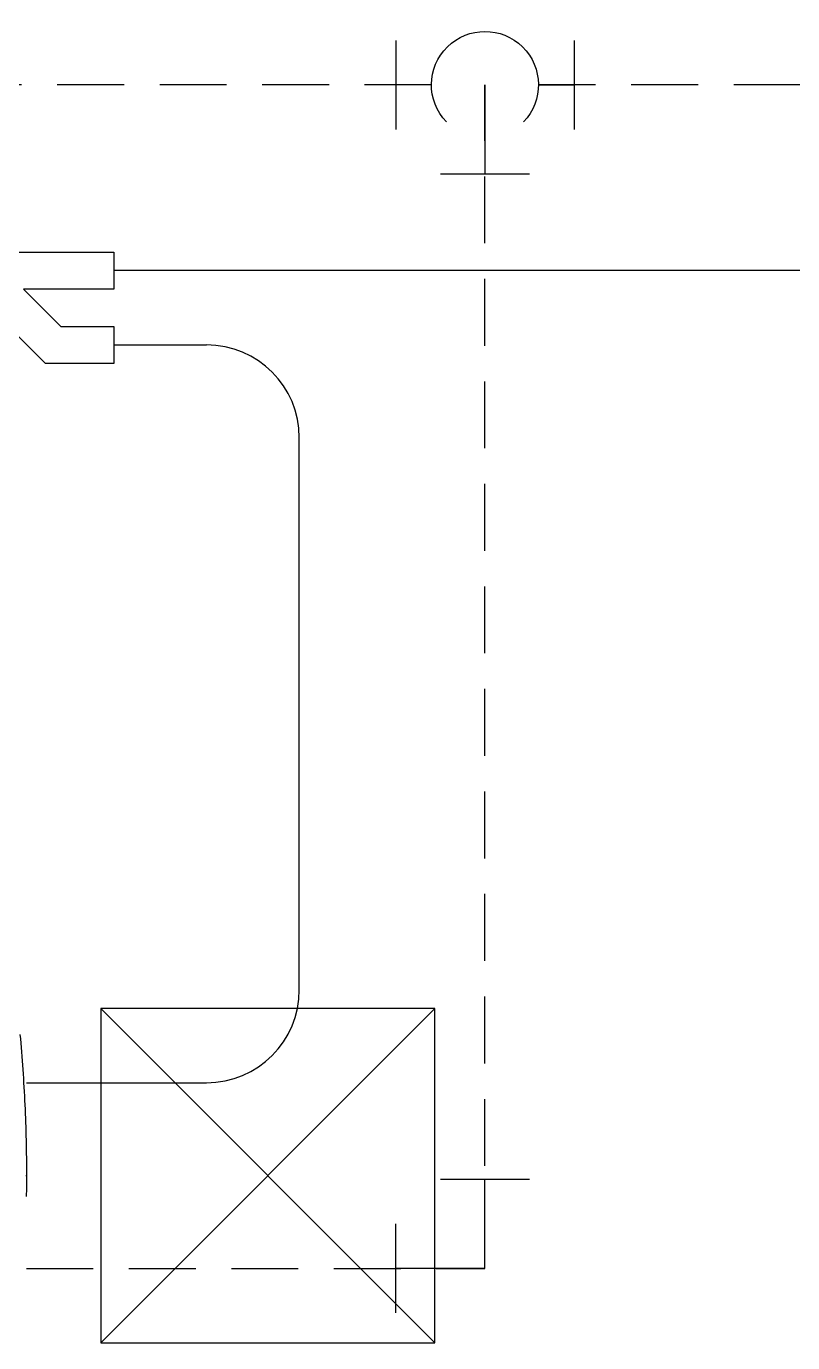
# Model space of a CAD drawing. Header units: millimetres. Extents: x 0 to 504600, y 0 to 118800.
# Drawn here: x 107067 to 108099, y 56550 to 58322 of the extents above; entities that cross this region are included whole.
import ezdxf

# ---------------------------------------------------------------- set-up
doc = ezdxf.new("R2010")
doc.units = ezdxf.units.MM
doc.header["$LTSCALE"] = 200
doc.linetypes.add('HID', pattern=[2.3, 1.5, -0.8])
for name, color, linetype in [('LG-AIRCON', 240, 'Continuous'), ('LG-DRAIN', 4, 'HID'), ('LG-RLRG', 3, 'Continuous'), ('냉매관', 3, 'Continuous'), ('드레인', 4, 'HID')]:
    doc.layers.add(name, color=color, linetype=linetype)

# ---------------------------------------------------------------- blocks, each defined once
blk = doc.blocks.new('A$C7F214049')
at = {"layer": 'LG-AIRCON', "color": 0}
for points, knots in [([(1151.3, 440), (1152.8, 424.3), (1154, 408.5), (1156.2, 376.9), (1157.1, 361), (1159.3, 313.5), (1160, 281.7), (1160, 250)], [0, 0, 0, 0, 0.25, 0.25, 0.5, 0.5, 1, 1, 1, 1]), ([(1160, 250), (1160, 245.3), (1160, 240.7), (1159.9, 231.3), (1159.9, 226.7), (1159.8, 222)], [0, 0, 0, 0, 0.499515, 0.499515, 1, 1, 1, 1])]:
    blk.add_open_spline(points, degree=3, knots=knots, dxfattribs=at)
blk.add_open_spline([(1159.2, 250), (1159.6, 250), (1160, 250), (1160, 250)], degree=3, dxfattribs=at)
blk = doc.blocks.new('실내기점검구')
at = {"layer": 'LG-AIRCON', "color": 5, "ltscale": 3}
for p, q in [((0, 450), (450, 0)), ((450, 450), (0, 0))]:
    blk.add_line(p, q, dxfattribs=at)
at = {"layer": 'LG-AIRCON', "color": 7, "ltscale": 3}
blk.add_lwpolyline([(450, 450), (0, 450), (0, 0), (450, 0)], close=True, dxfattribs=at)
blk = doc.blocks.new('A$C01A370DE')
at = {"layer": 'LG-DRAIN', "color": 2, "linetype": 'Continuous'}
for p, q in [((144, 144), (144, 48)), ((96, 0), (0, 0))]:
    blk.add_line(p, q, dxfattribs=at)
at = {"layer": 'LG-DRAIN', "linetype": 'Continuous'}
for q in [(144, 96), (48, 0)]:
    blk.add_line((48, 96), q, dxfattribs=at)
blk = doc.blocks.new('A$C761840EB')
at = {"layer": 'LG-DRAIN', "color": 2, "linetype": 'Continuous'}
for p, q in [((144, 153.6), (48, 153.6)), ((0, 9.6), (0, 105.6)), ((192, 9.6), (192, 105.6))]:
    blk.add_line(p, q, dxfattribs=at)
at = {"layer": 'LG-DRAIN', "linetype": 'Continuous'}
for p, q in [((96, 57.6), (96, 153.6)), ((38.4, 57.6), (0, 57.6)), ((153.6, 57.6), (192, 57.6))]:
    blk.add_line(p, q, dxfattribs=at)
at = {"layer": 'LG-DRAIN', "color": 2, "linetype": 'Continuous'}
blk.add_arc((96, 57.6), 57.6, 136.2383, 43.7617, dxfattribs=at)

msp = doc.modelspace()

# ---------------------------------------------------------------- linework, layer by layer
at = {"layer": 'LG-RLRG'}
for p, q in [((110305, 57992.7), (107185.3, 57992.7)), ((107185.3, 57892.7), (107310, 57892.7)), ((107435, 57024.6), (107435, 57767.7)), ((107067.5, 56899.6), (107310, 56899.6))]:
    msp.add_line(p, q, dxfattribs=at)
for centre, start, end in [((107310, 57767.7), 0, 90), ((107310, 57024.6), 270, 0)]:
    msp.add_arc(centre, 125, start, end, dxfattribs=at)
at = {"layer": '냉매관', "color": 2}
msp.add_lwpolyline([(106885.3, 58017.7), (107185.3, 58017.7), (107185.3, 57967.7), (107063.7, 57967.7), (107113.7, 57917.7), (107185.3, 57917.7), (107185.3, 57867.7), (107093, 57867.7), (106993, 57967.7), (106885.3, 57967.7)], close=True, dxfattribs=at)
at = {"layer": '드레인', "ltscale": 0.3}
for p, q in [((107613, 58242.7), (105094.5, 58242.7)), ((107685, 56649.6), (107685, 58242.7)), ((110180, 58242.7), (107757, 58242.7)), ((107067.5, 56649.6), (107685, 56649.6))]:
    msp.add_line(p, q, dxfattribs=at)

# ---------------------------------------------------------------- block references
at = {"layer": 'LG-AIRCON', "color": 200}
msp.add_blockref('A$C7F214049', (105907.5, 56524.6), dxfattribs=at)
at = {"layer": 'LG-AIRCON', "color": 8}
msp.add_blockref('실내기점검구', (107167.5, 56549.6), dxfattribs=at)
at = {"layer": '드레인', "yscale": 1.25, "zscale": 1.25, "rotation": 180}
for name, p, xscale in [('A$C761840EB', (107565, 58314.7), -1.25), ('A$C01A370DE', (107745, 56769.6), 1.25)]:
    msp.add_blockref(name, p, dxfattribs=dict(at, xscale=xscale))

doc.saveas('drawing.dxf')
